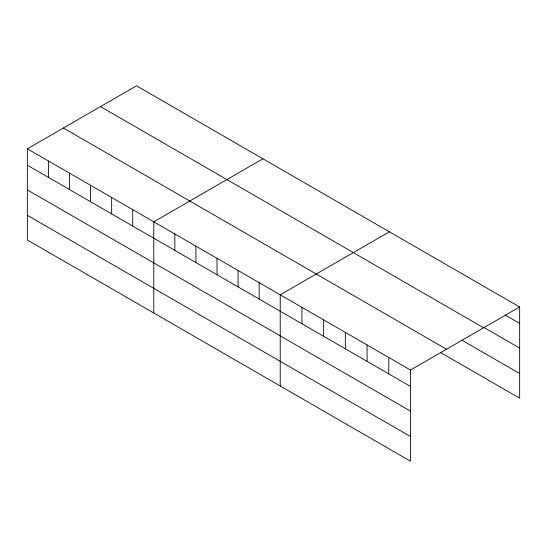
<?xml version="1.0" encoding="UTF-8"?>
<svg xmlns="http://www.w3.org/2000/svg" width="547" height="547" viewBox="0 0 547 547"><rect width="100%" height="100%" fill="white"/><g stroke="black" fill="none" stroke-linecap="round" stroke-linejoin="round"><path stroke-width="0.82" d="M27.35 148.818L410.496 370.025L410.496 461.203L27.35 239.996L27.35 148.818L136.504 85.797L519.65 307.004L519.65 398.182L440.766 352.637M262.943 158.794L153.789 221.815L153.789 312.993M389.382 231.798L280.228 294.812L280.228 385.991M410.496 370.025L519.65 307.004M505.175 315.058L519.65 323.414M483.466 327.195L519.65 348.09M100.484 106.597L483.63 327.803M461.75 340.084L519.65 373.512M63.37 128.019L446.516 349.232M27.35 165.221L410.496 386.435M27.35 189.898L410.496 411.105M27.35 215.32L410.496 436.527M388.787 357.492L388.787 373.895M367.078 344.952L367.078 361.362M345.362 332.419L345.362 348.829M323.653 319.886L323.653 336.289M301.937 307.346L301.937 323.756M259.155 282.649L259.155 299.052M238.082 270.478L238.082 286.888M217.009 258.314L217.009 274.724M195.935 246.15L195.935 262.553M174.862 233.979L174.862 250.389M132.716 209.651L132.716 226.055M111.643 197.481L111.643 213.891M90.57 185.317L90.57 201.72M69.496 173.146L69.496 189.556M48.423 160.982L48.423 177.392"/></g></svg>
